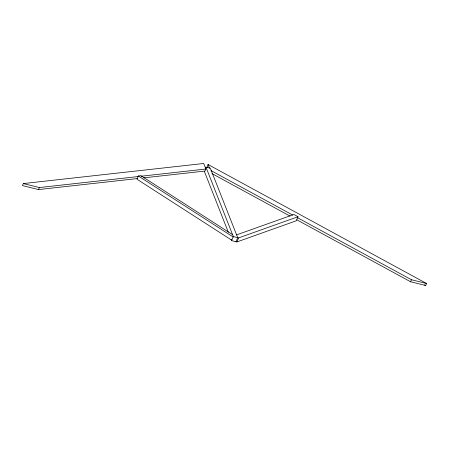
<?xml version="1.0" encoding="UTF-8"?>
<svg xmlns="http://www.w3.org/2000/svg" width="449" height="449" viewBox="0 0 449 449"><rect width="100%" height="100%" fill="white"/><g stroke="black" fill="none" stroke-linecap="round" stroke-linejoin="round"><path stroke-width="0.67" d="M143.731 177.86L205.036 171.035L205.889 169.015L203.711 163.487L23.297 183.562L22.45 185.583L38.524 189.568L137.456 178.556M38.524 189.568L39.377 187.547L138.309 176.536M232.172 234.4L140.874 175.666L138.314 175.974L136.956 179.207L231.802 240.226M205.474 168.268L205.962 167.112L210.34 168.195L237.706 237.673L236.006 241.714M296.811 219.797L410.622 281.781L425.703 285.513L426.55 283.493L208.061 164.502L207.208 166.523L207.707 167.786M236.606 234.872L293.876 214.47L298.024 216.732L296.323 220.773L236.915 241.938L231.628 240.63L233.328 236.589L205.962 167.112M236.915 241.938L238.615 237.897L298.024 216.732M410.622 281.781L411.475 279.761L426.55 283.493M141.093 176.227L205.889 169.015M23.297 183.562L39.377 187.547M233.328 236.589L238.615 237.897M424.468 284.846L425.703 285.513M210.918 170.53L292.742 215.093M297.665 217.776L411.475 279.761M211.917 173.561L290.043 216.109M138.314 175.974L233.16 236.993M208.061 164.502L209.554 168.296M204.261 171.153L228.305 232.189M231.117 239.328L231.628 240.63"/></g></svg>
